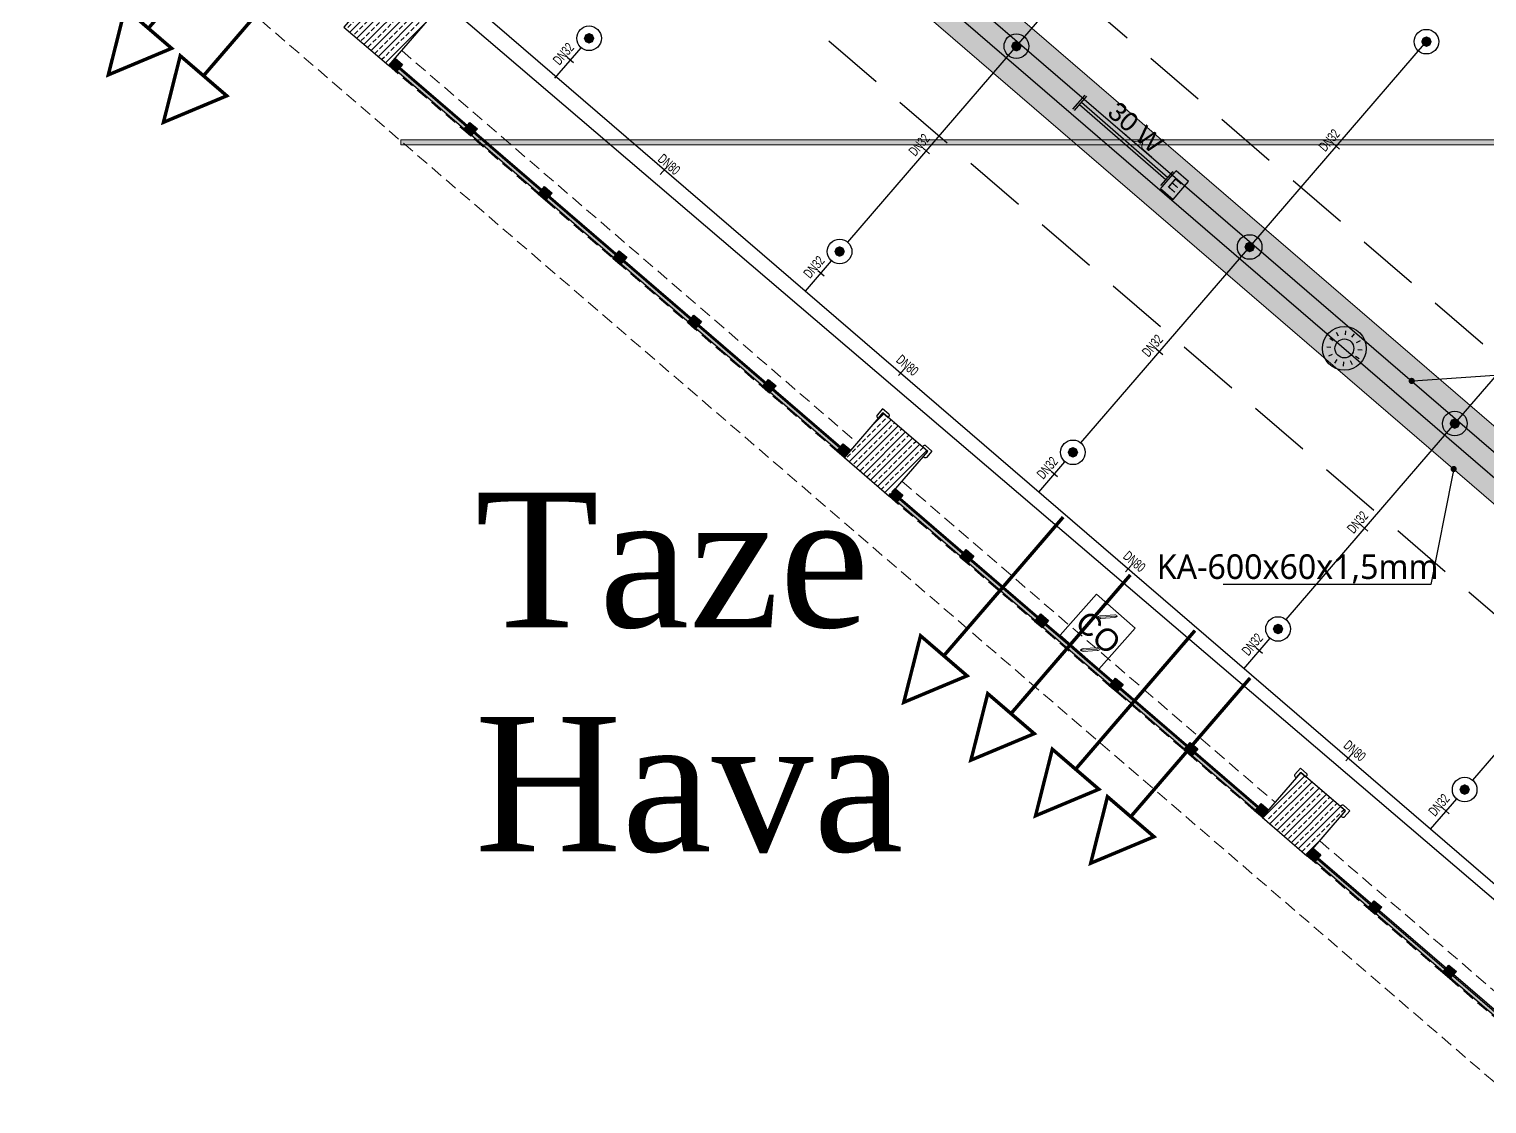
# Model space of a CAD drawing. Header units: millimetres. Extents: x -379292 to 1221486, y 92049 to 447512.
# Drawn here: x -232980 to -218185, y 135835 to 146742 of the extents above; entities that cross this region are included whole.
import ezdxf
from ezdxf import colors
from ezdxf.entities.mleader import LeaderData, LeaderLine
from ezdxf.enums import TextEntityAlignment as Align
from ezdxf.lldxf.tags import DXFTag
from ezdxf.math import Vec2, Vec3

# ---------------------------------------------------------------- set-up
doc = ezdxf.new("R2010")
doc.units = ezdxf.units.MM
doc.linetypes.add('HIDDEN', pattern=[9.525, 6.35, -3.175])
for name, color, linetype in [('-M-YNGN-BORUID', 7, 'Continuous'), ('-M-YNGN-BORUUZUN', 7, 'Continuous'), ('-M-YNGN-BORUYUK', 7, 'Continuous'), ('-M-YNGN-SPR-YUK', 7, 'Continuous'), ('-M-YNGN-ZON5-CAP-', 7, 'Continuous'), ('-M-YNGN-ZON5-SPR-', 7, 'Continuous'), ('05_HANDRAIL', 153, 'Continuous'), ('05_HATCH CONCRETE', 141, 'Continuous'), ('05_SYMBOL', 2, 'Continuous'), ('08_DEDECTOR FLASOR', 3, 'Continuous'), ('08_HORN', 4, 'Continuous'), ('08_LAMP', 4, 'Continuous'), ('AIRONN ZONLAMA', 4, 'Continuous'), ('E_CT_ZA', 6, 'Continuous'), ('EYazı', 7, 'Continuous')]:
    doc.layers.add(name, color=color, linetype=linetype)
doc.layers.add('-M-YNGN-SPR-CAPCIZGI', color=188, linetype='Continuous', plot=False)
for name, color, linetype, lineweight in [('-M-YNGN-ZON5', 11, 'SP', 30), ('06_FORMWORK HIDDEN', 252, 'HIDDEN2', 0), ('08_200', 112, 'Continuous', 9), ('08_DEDECTOR', 3, 'Continuous', 9), ('AIRONN', 7, 'Continuous', 13), ('Aironn-Not', 7, 'Continuous', 0), ('E_CT_KA', 4, 'Continuous', 9), ('E_CT_KIRMIZI', 1, 'Continuous', 9)]:
    doc.layers.add(name, color=color, linetype=linetype, lineweight=lineweight)
doc.styles.add('Aironn', font='times.ttf')
doc.styles.add('CIZGI', font='tahoma.ttf', dxfattribs={"width": 0.8, "oblique": 20})
doc.styles.add('HCAD', font='HCAD.SHX', dxfattribs={"width": 0.8, "height": 0.2})
doc.styles.add('PIPESIZE', font='hcad.shx', dxfattribs={"width": 0.8})
doc.styles.add('SPR-NOT', font='romans.shx')
doc.styles.get("Standard").update_dxf_attribs({"font": 'segoeuil.ttf'})
doc.styles.add('YAZI-2', font='arial.ttf', dxfattribs={"height": 2})
doc.styles.add('YAZI-3', font='arial.ttf', dxfattribs={"height": 3})
tags = doc.linetypes.add('HIDDEN2', pattern=[0.1875, 0.125, -0.0625]).pattern_tags.tags
tags[6:7] = [DXFTag(74, 4), DXFTag(75, 0), DXFTag(340, '0'), DXFTag(46, 0.0), DXFTag(50, 0.0), DXFTag(44, 0.0), DXFTag(45, 0.0)]
tags[4:5] = [DXFTag(74, 4), DXFTag(75, 0), DXFTag(340, '0'), DXFTag(46, 0.0), DXFTag(50, 0.0), DXFTag(44, 0.0), DXFTag(45, 0.0)]
doc.linetypes.add('SP', pattern='A,2,-0.1,["SP",CIZGI,S=0.14,R=0.2,X=0,Y=-0.07],-0.255', length=2.355)
pattern_1 = [(225, (905000, -3e-07), (67.351921, -67.351921), []), (225, (904932.65, -3e-07), (67.351921, -67.351921), [47.625, -23.8125])]

# ---------------------------------------------------------------- blocks, each defined once
blk = doc.blocks.new('202_KorkulukDikme')
at = {"ltscale": 25}
h = blk.add_hatch(color=253, dxfattribs=at)
h.dxf.hatch_style = 1
h.paths.add_polyline_path([(-50, 0), (-50, 100), (50, 100), (50, 0)])
at = {"color": 0, "linetype": 'ByBlock', "ltscale": 25}
blk.add_lwpolyline([(-50, 0), (-50, 100), (50, 100), (50, 0)], close=True, dxfattribs=at)
blk = doc.blocks.new('*U23')
at = {"ltscale": 25}
h = blk.add_hatch(color=253, dxfattribs=at)
h.dxf.hatch_style = 1
h.paths.add_polyline_path([(100, 60), (6000, 60), (6000, 10), (100, 10)])
at = {"color": 0, "linetype": 'ByBlock', "ltscale": 25}
blk.add_lwpolyline([(100, 60), (6000, 60), (6000, 10), (100, 10)], close=True, dxfattribs=at)
blk.add_lwpolyline([(100, 45), (6000, 45)], dxfattribs=at)
at = {"ltscale": 25}
for p in [(50, 0), (1050, 0), (2050, 0), (3050, 0), (4050, 0), (5050, 0), (6050, 0)]:
    blk.add_blockref('202_KorkulukDikme', p, dxfattribs=at)
blk = doc.blocks.new('*U24')
at = {"ltscale": 25}
h = blk.add_hatch(color=253, dxfattribs=at)
h.dxf.hatch_style = 1
h.paths.add_polyline_path([(100, 60), (4895, 60), (4895, 10), (100, 10)])
at = {"color": 0, "linetype": 'ByBlock', "ltscale": 25}
blk.add_lwpolyline([(100, 60), (4895, 60), (4895, 10), (100, 10)], close=True, dxfattribs=at)
blk.add_lwpolyline([(100, 45), (4895, 45)], dxfattribs=at)
at = {"ltscale": 25}
for p in [(50, 0), (998, 0), (1998, 0), (2998, 0), (3998, 0), (4945, 0)]:
    blk.add_blockref('202_KorkulukDikme', p, dxfattribs=at)
blk = doc.blocks.new('*U25')
at = {"ltscale": 25}
h = blk.add_hatch(color=253, dxfattribs=at)
h.dxf.hatch_style = 1
h.paths.add_polyline_path([(100, 60), (3630, 60), (3630, 10), (100, 10)])
at = {"color": 0, "linetype": 'ByBlock', "ltscale": 25}
blk.add_lwpolyline([(100, 60), (3630, 60), (3630, 10), (100, 10)], close=True, dxfattribs=at)
blk.add_lwpolyline([(100, 45), (3630, 45)], dxfattribs=at)
at = {"ltscale": 25}
for p in [(50, 0), (865, 0), (1865, 0), (2865, 0), (3680, 0)]:
    blk.add_blockref('202_KorkulukDikme', p, dxfattribs=at)
blk = doc.blocks.new('bariyer')
at = {"color": 8, "ltscale": 25}
blk.add_lwpolyline([(0, -70), (15, -70, 0.414214), (30, -55), (30, 30), (-55, 30, 0.414214), (-70, 15), (-70, 0), (0, 0)], format="xyb", close=True, dxfattribs=at)
blk = doc.blocks.new('OtoParkBodrumKatMimari')
at = {"layer": '05_HATCH CONCRETE'}
h = blk.add_hatch(dxfattribs=at)
h.set_pattern_fill('ANSI33', color=8, scale=15, angle=180, style=0)
h.set_pattern_definition(pattern_1)
h.paths.add_polyline_path([(17417, 46009), (16962, 46400), (16570, 45945), (17025, 45554)])
h = blk.add_hatch(dxfattribs=at)
h.set_pattern_fill('ANSI33', color=8, scale=15, angle=180, style=0)
h.set_pattern_definition(pattern_1)
h.paths.add_polyline_path([(22495, 41638), (22040, 42029), (21649, 41575), (22103, 41183)])
h = blk.add_hatch(dxfattribs=at)
h.set_pattern_fill('ANSI33', color=8, scale=15, angle=180, style=0)
h.set_pattern_definition(pattern_1)
h.paths.add_polyline_path([(26736, 37988), (26281, 38379), (25889, 37925), (26344, 37533)])
at = {"color": 5}
for points in [[(17417, 46009), (16962, 46400), (16570, 45945), (17025, 45554)], [(22495, 41638), (22040, 42029), (21649, 41575), (22103, 41183)], [(26736, 37988), (26281, 38379), (25889, 37925), (26344, 37533)]]:
    blk.add_lwpolyline(points, close=True, dxfattribs=at)
at = {"layer": '05_SYMBOL', "color": 252, "linetype": 'HIDDEN', "ltscale": 100}
blk.add_lwpolyline([(118969, 41000), (30876, 41000, -0.179563), (29572, 41484), (17953, 51484, -0.695543), (19258, 55000), (127791, 55000, -0.645796), (129290, 51677), (120469, 41677, -0.215217)], format="xyb", close=True, dxfattribs=at)
blk.add_lwpolyline([(66008, 7484), (16095, 50445)], dxfattribs=at)
at = {"layer": '06_FORMWORK HIDDEN', "linetype": 'HIDDEN', "ltscale": 20}
for p, q in [((70114, -800), (4200, 55933)), ((17156, 45706), (21779, 41726)), ((17025, 45554), (21649, 41575)), ((22234, 41335), (26020, 38076)), ((22103, 41183), (25889, 37925)), ((26475, 37685), (29302, 35252)), ((26344, 37533), (29171, 35100))]:
    blk.add_line(p, q, dxfattribs=at)
at = {"layer": '05_HANDRAIL', "rotation": 319.2811306099715}
for name, p in [('*U23', (17025, 45554)), ('*U24', (22103, 41183)), ('*U25', (26344, 37533))]:
    blk.add_blockref(name, p, dxfattribs=at)
at = {"layer": '05_SYMBOL', "color": 8, "rotation": 49.28113061911701}
for p in [(22040, 42029), (26281, 38379)]:
    blk.add_blockref('bariyer', p, dxfattribs=at)
at = {"layer": '05_SYMBOL', "color": 8, "xscale": -1, "rotation": 229.2811306152887}
for p in [(22495, 41638), (26736, 37988)]:
    blk.add_blockref('bariyer', p, dxfattribs=at)
blk = doc.blocks.new('SPRKL100')
at = {"layer": '-M-YNGN-SPR-CAPCIZGI'}
blk.add_line((0, 0.43), (0, -0.43), dxfattribs=at)
at = {"layer": '-M-YNGN-BORUID', "color": 0, "style": 'HCAD', "width": 0.8, "flags": 1}
blk.add_attdef('DIC', text='', height=0.4, dxfattribs=at).set_placement((0, -1.69), align=Align.CENTER)
at = {"layer": '-M-YNGN-BORUUZUN', "color": 0, "style": 'HCAD', "width": 0.7}
blk.add_attdef('BOY', text='', height=0.8, dxfattribs=at).set_placement((0, -1.08), align=Align.CENTER)
at = {"layer": '-M-YNGN-BORUYUK', "color": 6, "style": 'PIPESIZE', "width": 0.8}
blk.add_attdef('YUK', text='', height=0.5, dxfattribs=at).set_placement((0, 1.87), align=Align.CENTER)
at = {"color": 0, "style": 'PIPESIZE', "width": 0.7}
blk.add_attdef('CAP', text='', height=1, dxfattribs=at).set_placement((0, 0.45), align=Align.CENTER)
blk = doc.blocks.new('SP-C-UP-12')
at = {"ltscale": 10}
blk.add_line((0, 0), (0, 0), dxfattribs=at)
at = {"color": 1, "linetype": 'Continuous'}
blk.add_circle((0, 0), 12.5, dxfattribs=at)
at = {"ltscale": 10}
for points in [[(-5.4, 0), (-3.8, 3.8), (-3.8, -3.8), (0, 5.4)], [(-3.8, -3.8), (0, 5.4), (0, -5.4), (3.8, 3.8)], [(0, -5.4), (3.8, 3.8), (3.8, -3.8), (5.4, 0)]]:
    blk.add_solid(points, dxfattribs=at)
at = {"layer": '-M-YNGN-SPR-YUK', "style": 'SPR-NOT', "width": 0.5, "flags": 9}
for tag, p in [('YUK', (0, 17.8)), ('CAP', (0, 14.4)), ('TIP', (0.2, 10.8))]:
    blk.add_attdef(tag, text='', height=2.5, dxfattribs=at).set_placement(p, align=Align.MIDDLE_CENTER)
blk = doc.blocks.new('A$C69E8C7F8')
at = {"layer": '-M-YNGN-ZON5', "ltscale": 500}
for p, q in [((-2417.3, 359.4), (-8279.3, 5404.8)), ((-6706.8, 4484.4), (-6527.4, 4692.8)), ((-6878, 4285.4), (-6706.8, 4484.4)), ((-6470, 4280.6), (-6290.6, 4489)), ((-7175.2, 4452), (-7148.6, 4482.9)), ((-6261.8, 4101.4), (-6082.4, 4309.8)), ((-6641.3, 4081.7), (-6470, 4280.6)), ((-6920.9, 4235.6), (-6894.3, 4266.5)), ((-6433, 3902.4), (-6261.8, 4101.4)), ((-6684.1, 4031.8), (-6657.6, 4062.7)), ((-6243.6, 3739.4), (-6072.4, 3938.4)), ((-6475.9, 3852.6), (-6449.3, 3883.5)), ((-6286.5, 3689.6), (-6259.9, 3720.5))]:
    blk.add_line(p, q, dxfattribs=at)
at = {"layer": '-M-YNGN-ZON5-CAP-'}
ref = blk.add_blockref('SPRKL100', (-7159.4, 4470.5), dxfattribs=dict(at, xscale=10, yscale=10, zscale=10, rotation=49.28113061156347))
ref.add_attrib('CAP', 'DN32', dxfattribs={"layer": '0', "color": 0, "height": 10, "rotation": 49.2811, "style": 'PIPESIZE', "width": 0.7}).set_placement((-7162.8, 4473.4), align=Align.CENTER)
ref = blk.add_blockref('SPRKL100', (-6798.3, 4378.1), dxfattribs=dict(at, xscale=10, yscale=10, zscale=10, rotation=49.28113061156347))
ref.add_attrib('CAP', 'DN32', dxfattribs={"layer": '0', "color": 0, "height": 10, "rotation": 49.2811, "style": 'PIPESIZE', "width": 0.7}).set_placement((-6801.7, 4381), align=Align.CENTER)
ref = blk.add_blockref('SPRKL100', (-6382.1, 4382.7), dxfattribs=dict(at, xscale=10, yscale=10, zscale=10, rotation=49.28113061156347))
ref.add_attrib('CAP', 'DN32', dxfattribs={"layer": '0', "color": 0, "height": 10, "rotation": 49.2811, "style": 'PIPESIZE', "width": 0.7}).set_placement((-6385.5, 4385.7), align=Align.CENTER)
ref = blk.add_blockref('SPRKL100', (-7065.4, 4357.3), dxfattribs=dict(at, xscale=10, yscale=10, zscale=10, rotation=319.2811306058457))
ref.add_attrib('CAP', 'DN80', dxfattribs={"layer": '0', "color": 0, "height": 10, "rotation": 319.2811, "style": 'PIPESIZE', "width": 0.7}).set_placement((-7062.5, 4360.7), align=Align.CENTER)
ref = blk.add_blockref('SPRKL100', (-6905.1, 4254.1), dxfattribs=dict(at, xscale=10, yscale=10, zscale=10, rotation=49.28113061156347))
ref.add_attrib('CAP', 'DN32', dxfattribs={"layer": '0', "color": 0, "height": 10, "rotation": 49.2811, "style": 'PIPESIZE', "width": 0.7}).set_placement((-6908.5, 4257), align=Align.CENTER)
ref = blk.add_blockref('SPRKL100', (-6561.5, 4174.3), dxfattribs=dict(at, xscale=10, yscale=10, zscale=10, rotation=49.28113061156347))
ref.add_attrib('CAP', 'DN32', dxfattribs={"layer": '0', "color": 0, "height": 10, "rotation": 49.2811, "style": 'PIPESIZE', "width": 0.7}).set_placement((-6564.9, 4177.2), align=Align.CENTER)
ref = blk.add_blockref('SPRKL100', (-6823.5, 4153.4), dxfattribs=dict(at, xscale=10, yscale=10, zscale=10, rotation=319.2811306058457))
ref.add_attrib('CAP', 'DN80', dxfattribs={"layer": '0', "color": 0, "height": 10, "rotation": 319.2811, "style": 'PIPESIZE', "width": 0.7}).set_placement((-6820.6, 4156.8), align=Align.CENTER)
ref = blk.add_blockref('SPRKL100', (-6668.3, 4050.3), dxfattribs=dict(at, xscale=10, yscale=10, zscale=10, rotation=49.28113061156347))
ref.add_attrib('CAP', 'DN32', dxfattribs={"layer": '0', "color": 0, "height": 10, "rotation": 49.2811, "style": 'PIPESIZE', "width": 0.7}).set_placement((-6671.7, 4053.2), align=Align.CENTER)
ref = blk.add_blockref('SPRKL100', (-6353.3, 3995.1), dxfattribs=dict(at, xscale=10, yscale=10, zscale=10, rotation=49.28113061156347))
ref.add_attrib('CAP', 'DN32', dxfattribs={"layer": '0', "color": 0, "height": 10, "rotation": 49.2811, "style": 'PIPESIZE', "width": 0.7}).set_placement((-6356.7, 3998), align=Align.CENTER)
ref = blk.add_blockref('SPRKL100', (-6593.2, 3954.2), dxfattribs=dict(at, xscale=10, yscale=10, zscale=10, rotation=319.2811306058457))
ref.add_attrib('CAP', 'DN80', dxfattribs={"layer": '0', "color": 0, "height": 10, "rotation": 319.2811, "style": 'PIPESIZE', "width": 0.7}).set_placement((-6590.2, 3957.6), align=Align.CENTER)
ref = blk.add_blockref('SPRKL100', (-6460.1, 3871.1), dxfattribs=dict(at, xscale=10, yscale=10, zscale=10, rotation=49.28113061156347))
ref.add_attrib('CAP', 'DN32', dxfattribs={"layer": '0', "color": 0, "height": 10, "rotation": 49.2811, "style": 'PIPESIZE', "width": 0.7}).set_placement((-6463.5, 3874), align=Align.CENTER)
ref = blk.add_blockref('SPRKL100', (-6369.6, 3762.2), dxfattribs=dict(at, xscale=10, yscale=10, zscale=10, rotation=319.2811306058457))
ref.add_attrib('CAP', 'DN80', dxfattribs={"layer": '0', "color": 0, "height": 10, "rotation": 319.2811, "style": 'PIPESIZE', "width": 0.7}).set_placement((-6366.6, 3765.6), align=Align.CENTER)
ref = blk.add_blockref('SPRKL100', (-6270.7, 3708.1), dxfattribs=dict(at, xscale=10, yscale=10, zscale=10, rotation=49.28113061156347))
ref.add_attrib('CAP', 'DN32', dxfattribs={"layer": '0', "color": 0, "height": 10, "rotation": 49.2811, "style": 'PIPESIZE', "width": 0.7}).set_placement((-6274.1, 3711), align=Align.CENTER)
at = {"layer": '-M-YNGN-ZON5-SPR-', "ltscale": 25}
for p in [(-7140.5, 4492.4), (-6290.6, 4489), (-6706.8, 4484.4), (-6470, 4280.6), (-6886.2, 4276), (-6261.8, 4101.4), (-6649.4, 4072.2), (-6441.2, 3892.9), (-6251.8, 3729.9)]:
    blk.add_blockref('SP-C-UP-12', p, dxfattribs=at)
blk = doc.blocks.new('*U681')
h = blk.add_hatch()
h.set_pattern_fill('ANSI33', color=0, scale=50, angle=1, style=0)
h.paths.add_polyline_path([(6913, 200), (73975, 200), (73975, 0), (6913, 0)])
at = {"color": 0}
blk.add_lwpolyline([(6913, 200), (73975, 200), (73975, 0), (6913, 0)], close=True, dxfattribs=at)
at = {"ltscale": 25, "flags": 1}
for tag, p in [('YUKSEKLIK', (-229, -149)), ('KALINLIK', (-229, -213))]:
    blk.add_attdef(tag, p, '', height=50, dxfattribs=at)
blk = doc.blocks.new('*U719')
h = blk.add_hatch()
h.set_pattern_fill('ANSI33', color=0, scale=50, angle=1, style=0)
h.paths.add_polyline_path([(6649, 600), (73877, 600), (73877, 0), (6649, 0)])
at = {"color": 0}
blk.add_lwpolyline([(6649, 600), (73877, 600), (73877, 0), (6649, 0)], close=True, dxfattribs=at)
at = {"ltscale": 25, "flags": 1}
for tag, p in [('YUKSEKLIK', (-229, -149)), ('KALINLIK', (-229, -213))]:
    blk.add_attdef(tag, p, '', height=50, dxfattribs=at)
blk = doc.blocks.new('_DOT')
at = {"color": 0, "linetype": 'ByBlock'}
blk.add_line((-0.5, 0), (-1, 0), dxfattribs=at)
at = {"color": 0, "linetype": 'ByBlock', "const_width": 0.5}
blk.add_lwpolyline([(-0.25, 0, 1), (0.25, 0, 1)], format="xyb", close=True, dxfattribs=at)
blk = doc.blocks.new('*U508')
at = {"color": 0}
for p, q in [((0, 37.8), (0, 26.4)), ((-0.3, 11.4), (-0.3, 26.4)), ((-0.3, 26.4), (0, 26.4)), ((12.4, 12.8), (5, 21.4)), ((5, 21.4), (5, 16.4)), ((0, 11.4), (-0.3, 11.4)), ((0, 0), (0, 11.4))]:
    blk.add_line(p, q, dxfattribs=at)
for centre, start, end in [((5, 26.4), 180, 270), ((5, 11.4), 90, 180)]:
    blk.add_arc(centre, 5, start, end, dxfattribs=at)
blk = doc.blocks.new('40 W SIVA ÜSTÜ ETANJ LED E 50')
at = {"layer": '08_LAMP'}
for p, q in [((-625, -100), (-625, 100)), ((-605, -100), (-605, 100)), ((-605, 15), (605, 15)), ((605, -100), (605, 100)), ((625, -100), (625, 100)), ((-605, -15), (605, -15))]:
    blk.add_line(p, q, dxfattribs=at)
blk.add_lwpolyline([(625, -125), (800, -125), (800, 125), (625, 125)], close=True, dxfattribs=at)
at = {"layer": '08_LAMP', "color": 2, "style": 'YAZI-2'}
blk.add_text('30 W', height=200, dxfattribs=at).set_placement((0, 90), align=Align.CENTER)
blk.add_text('E', height=125, dxfattribs=at).set_placement((713, 0), align=Align.MIDDLE)
blk = doc.blocks.new('CO 250')
at = {"layer": '08_DEDECTOR'}
for p, q in [((17, 243), (-84, 142)), ((45, 251), (-74, 132)), ((37, 223), (-64, 122)), ((45, 250), (45, 243)), ((114, -136), (-5, -255)), ((104, -126), (3, -227)), ((124, -146), (23, -247)), ((-5, -247), (-5, -255)), ((-5, -255), (3, -255))]:
    blk.add_line(p, q, dxfattribs=at)
at = {"layer": '08_DEDECTOR', "ltscale": 25}
blk.add_lwpolyline([(-262, 278), (-262, -278), (262, -278), (262, 278)], close=True, dxfattribs=at)
at = {"layer": '08_DEDECTOR'}
for centre, radius, start, end in [((37, 223), 27.7, 72.9688, 135), ((17, 243), 27.7, 315, 0), ((-55, 112), 41.6, 135, 180), ((-55, 112), 27.7, 135, 180), ((-55, 112), 13.9, 135, 180), ((95, -116), 13.9, 315, 350.4112), ((95, -116), 27.7, 315, 355.2224), ((95, -116), 41.6, 315, 356.817), ((23, -247), 27.7, 135, 180), ((3, -227), 27.7, 270, 315)]:
    blk.add_arc(centre, radius, start, end, dxfattribs=at)
at = {"layer": '08_DEDECTOR', "color": 3, "style": 'YAZI-3'}
blk.add_text('CO', height=225, dxfattribs=at).set_placement((-226, -113))
blk = doc.blocks.new('KORNA ORT TAVAN')
at = {"layer": '08_HORN', "color": 3}
for p, q in [((-60, 124), (-79, 162)), ((10, 137), (13, 179)), ((77, 114), (101, 149)), ((-137, 10), (-179, 13)), ((-114, 77), (-149, 101)), ((124, 60), (162, 79)), ((-124, -60), (-162, -79)), ((-77, -114), (-101, -149)), ((-10, -137), (-13, -179)), ((60, -124), (79, -162)), ((114, -77), (149, -101)), ((137, -10), (179, -13))]:
    blk.add_line(p, q, dxfattribs=at)
at = {"layer": '08_HORN', "color": 1}
for major_axis, start_param, end_param in [((0, 222), 4.712358, 10.995543), ((0, 95.8), -1.570763777940356, 4.712421529239229)]:
    blk.add_ellipse((0, 0), major_axis=major_axis, ratio=1, start_param=start_param, end_param=end_param, dxfattribs=at)
blk = doc.blocks.new('YÖN')
at = {"layer": 'AIRONN', "color": 3, "const_width": 5}
for points in [[(11124.9, 6973.4), (10859.6, 6973.4), (10859.6, 6928.9), (10770.6, 6973.4), (10859.6, 7017.9), (10859.6, 6973.4)], [(11124.9, 6844.9), (10859.6, 6844.9), (10859.6, 6800.4), (10770.6, 6844.9), (10859.6, 6889.4), (10859.6, 6844.9)], [(11124.9, 6721.3), (10859.6, 6721.3), (10859.6, 6676.8), (10770.6, 6721.3), (10859.6, 6765.8), (10859.6, 6721.3)], [(11124.9, 6615.8), (10859.6, 6615.8), (10859.6, 6571.3), (10770.6, 6615.8), (10859.6, 6660.3), (10859.6, 6615.8)]]:
    blk.add_lwpolyline(points, dxfattribs=at)
blk = doc.blocks.new('*U1033')
h = blk.add_hatch()
h.set_pattern_fill('ANSI33', color=0, scale=50, angle=1, style=0)
h.paths.add_polyline_path([(-60748, 50), (403, 50), (403, 0), (-60748, 0)])
at = {"color": 0}
blk.add_lwpolyline([(-60748, 50), (403, 50), (403, 0), (-60748, 0)], close=True, dxfattribs=at)
at = {"ltscale": 25, "flags": 1}
for tag, p in [('YUKSEKLIK', (-229, -149)), ('KALINLIK', (-229, -213))]:
    blk.add_attdef(tag, p, '', height=50, dxfattribs=at)

msp = doc.modelspace()

# ---------------------------------------------------------------- block references
at = {"color": 8}
msp.add_blockref('OtoParkBodrumKatMimari', (-246354.8, 100818.8), dxfattribs=at)

# ---------------------------------------------------------------- next in the draw order: linework, layer by layer
at = {"layer": 'AIRONN ZONLAMA', "color": 3, "ltscale": 25}
msp.add_lwpolyline([(-233504.6, 201649.1), (-233454.6, 179399.1), (-241154.6, 179399.1), (-241154.6, 161849.1), (-233504.6, 161849.1), (-233504.6, 157649.1), (-241354.6, 157761.1), (-180574.5, 105849.1), (-166904.6, 105899.1), (-166954.6, 208399.1), (-175954.6, 208399.1), (-175948.2, 201699.1), (-233504.6, 201699.1)], dxfattribs=at)

# ---------------------------------------------------------------- next in the draw order: block references
at = {"layer": '-M-YNGN-ZON5', "ltscale": 25, "xscale": 10, "yscale": 10, "zscale": 10}
msp.add_blockref('A$C69E8C7F8', (-155891.8, 101725.1), dxfattribs=at)
at = {"layer": '08_200', "color": 2, "xscale": 10, "yscale": 10, "zscale": 10, "rotation": 49.28113060899963}
msp.add_blockref('*U508', (-221583.4, 145441.3), dxfattribs=at)
at = {"layer": '08_DEDECTOR', "ltscale": 25, "rotation": 318.56632614762}
msp.add_blockref('CO 250', (-222135.1, 140627), dxfattribs=at)
at = {"layer": '08_DEDECTOR FLASOR'}
msp.add_blockref('KORNA ORT TAVAN', (-219630.3, 143501.6), dxfattribs=at)
at = {"layer": '08_LAMP', "xscale": 0.9599999999999997, "yscale": 0.9599999999999997, "zscale": 0.9599999999999997, "rotation": 319}
msp.add_blockref('40 W SIVA ÜSTÜ ETANJ LED E 50', (-221870.1, 145607.5), dxfattribs=at)
at = {"layer": 'AIRONN', "color": 5, "xscale": 6.999999999999999, "yscale": 6.999999999999999, "zscale": 6.999999999999999, "rotation": 49.28113060544018}
for p in [(-245700.1, 58443.1), (-236289, 50923.4)]:
    msp.add_blockref('YÖN', p, dxfattribs=at)
at = {"layer": 'E_CT_KA', "color": 6, "rotation": 139.2811306090451}
msp.add_blockref('*U719', (-173870.7, 104638.3), dxfattribs=at)
at = {"layer": 'E_CT_KIRMIZI', "color": 1, "rotation": 180}
msp.add_blockref('*U1033', (-228803.7, 145618.8), dxfattribs=at)
at = {"layer": 'E_CT_ZA', "color": 30, "rotation": 139.2811306090451}
msp.add_blockref('*U681', (-173857.3, 104362.9), dxfattribs=at)

# ---------------------------------------------------------------- next in the draw order: texts
at = {"layer": 'Aironn-Not', "insert": (-228454.9, 142037.5), "char_height": 1365, "attachment_point": 1, "style": 'Aironn'}
msp.add_mtext_dynamic_manual_height_columns('{\\C3;Taze \\PHava}', width=9205.219, gutter_width=125, heights=[0], dxfattribs=at)

# ---------------------------------------------------------------- next in the draw order: leaders
at = {"layer": 'EYazı', "color": 7}
ml = msp.add_multileader_mtext('Standard', dxfattribs=at)
ml.set_content('ZA-200x60x1,5mm', color=7)
ml.set_leader_properties(color=1)
ml.set_arrow_properties(name='DOT')
ml.build(insert=Vec2(0, 0))
ml.multileader.update_dxf_attribs({"text_left_attachment_type": 6, "text_right_attachment_type": 6, "dogleg_length": 50, "arrow_head_size": 62.5})
ctx = ml.context
ctx.base_point, ctx.char_height, ctx.arrow_head_size, ctx.landing_gap_size, ctx.plane_origin = Vec3(-217619.7, 143259.2), 250, 62.5, 25, Vec3(-215426.5, 143215.5)
ctx.left_attachment, ctx.right_attachment = 6, 6
notes = []
notes.append((ctx, [(0, (1, 1, 0), (-217682.2, 143259.2), (1, 0), 62.5, [(0, [(-218947.1, 143172)], 0, [])])]))
ctx.mtext.insert, ctx.mtext.width, ctx.mtext.defined_height, ctx.mtext.line_spacing_style, ctx.mtext.flow_direction = Vec3(-217594.7, 143565.9), 2000, 439.9, 2, 5
ml = msp.add_multileader_mtext('Standard', dxfattribs=at)
ml.set_content('KA-600x60x1,5mm', color=7)
ml.set_leader_properties(color=1)
ml.set_arrow_properties(name='DOT')
ml.build(insert=Vec2(0, 0))
ml.multileader.update_dxf_attribs({"text_left_attachment_type": 6, "text_right_attachment_type": 6, "dogleg_length": 50, "arrow_head_size": 62.5})
ctx = ml.context
ctx.base_point, ctx.char_height, ctx.arrow_head_size, ctx.landing_gap_size, ctx.plane_origin = Vec3(-221559.7, 141104.9), 250, 62.5, 25, Vec3(-219366.5, 141061.2)
ctx.left_attachment, ctx.right_attachment = 6, 6
notes.append((ctx, [(0, (1, 1, 0), (-218752, 141104.9), (-1, 0), 62.5, [(0, [(-218521.2, 142277.7)], 0, [])])]))
ctx.mtext.insert, ctx.mtext.width, ctx.mtext.defined_height, ctx.mtext.line_spacing_style, ctx.mtext.flow_direction = Vec3(-221534.7, 141411.5), 2000, 439.9, 2, 5
for ctx, leaders in notes:
    for number, flags, end, landing, length, lines in leaders:
        leader = LeaderData()
        leader.index, (leader.has_last_leader_line, leader.has_dogleg_vector, leader.attachment_direction) = number, flags
        leader.last_leader_point, leader.dogleg_vector, leader.dogleg_length = Vec3(end), Vec3(landing), length
        for number, points, colour, breaks in lines:
            line = LeaderLine()
            line.index, line.vertices, line.color, line.breaks = number, Vec3.list(points), colors.encode_raw_color(colour), breaks
            leader.lines.append(line)
        ctx.leaders.append(leader)

doc.saveas('drawing.dxf')
